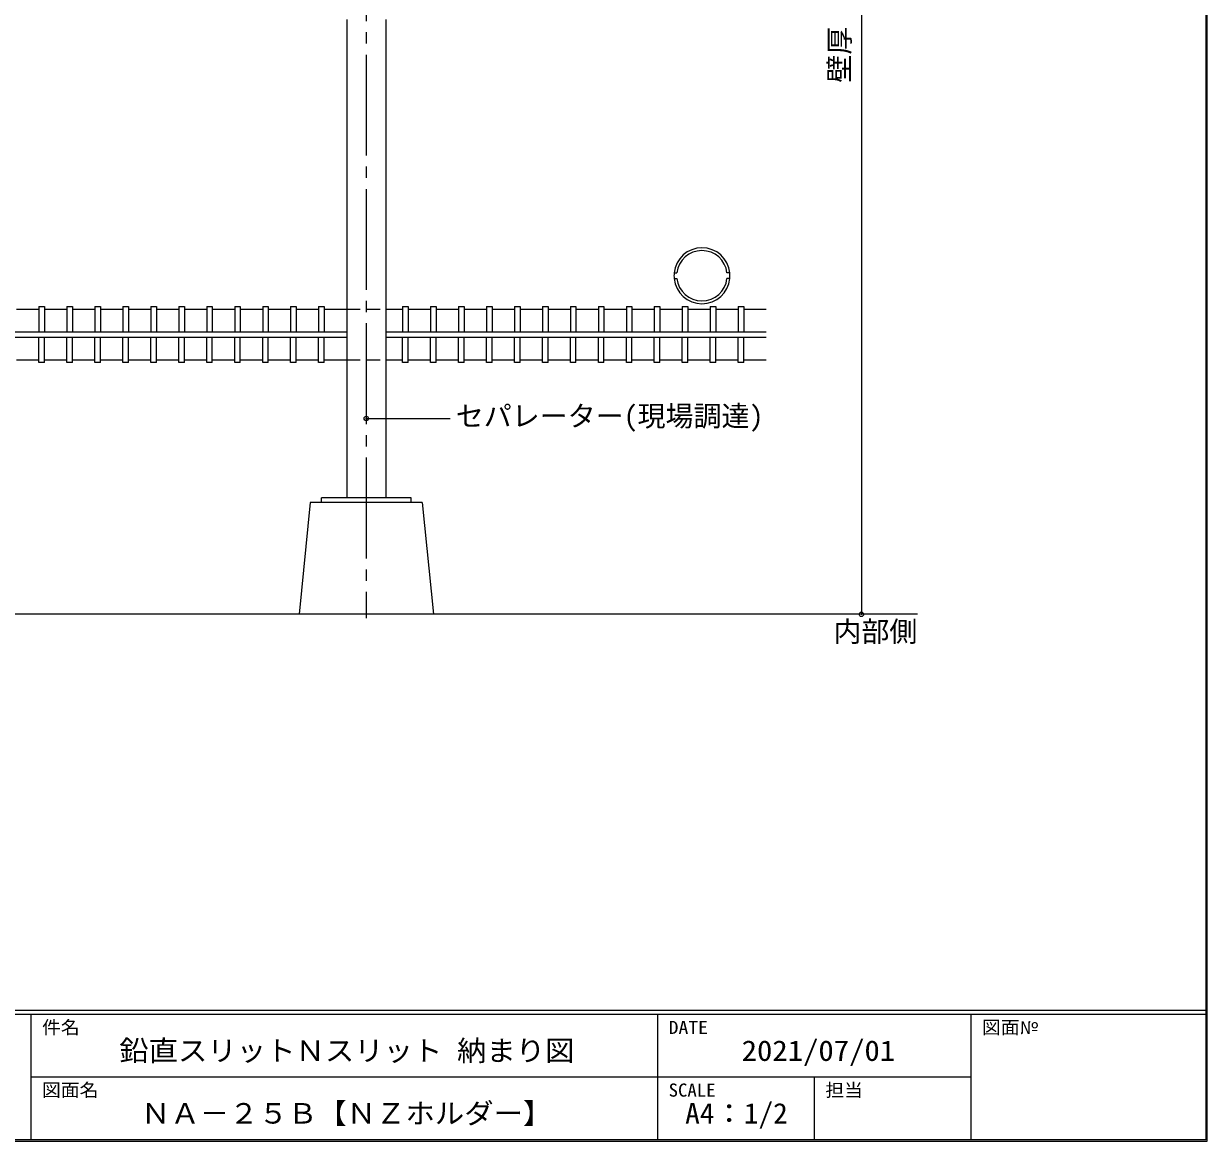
# Model space of a CAD drawing. Units: millimetres at full size, sheet at 1:2; details may follow other scales. Extents: x -891 to 891, y -194 to 194.
# Drawn here: x 679.3 to 890.8, y -194.2 to 5.5 of the extents above; entities that cross this region are included whole.
import ezdxf
from ezdxf.enums import TextEntityAlignment as Align

# ---------------------------------------------------------------- set-up
doc = ezdxf.new("R2010")
doc.units = ezdxf.units.MM
doc.header["$LTSCALE"] = 2
doc.header["$PDMODE"] = 32
doc.header["$PDSIZE"] = 0.8
doc.linetypes.add('CHAIN2', pattern=[12, 9, -1, 1, -1])
doc.linetypes.add('DASHED1', pattern=[1.8, 1.2, -0.6])
doc.layers.add('0-0_', color=7, linetype='Continuous', lineweight=9)
doc.layers.add('1-0_', color=5, linetype='Continuous', lineweight=9)
doc.styles.add('ＭＳ ゴシック', font='')
doc.styles.get('ＭＳ ゴシック').set_extended_font_data('MS Gothic')

msp = doc.modelspace()

# ---------------------------------------------------------------- linework, layer by layer
at = {"layer": '0-0_'}
for p, q in [((890.84, -194.18), (890.84, 194.18)), ((890.56, -170.8), (330.56, -170.8)), ((890.56, -171.5), (330.56, -171.5)), ((680.56, -171.5), (680.56, -193.9)), ((792.56, -171.5), (792.56, -193.9)), ((848.56, -171.5), (848.56, -193.9)), ((848.56, -182.7), (680.56, -182.7)), ((820.56, -182.7), (820.56, -193.9)), ((330.28, -194.18), (890.84, -194.18))]:
    msp.add_line(p, q, dxfattribs=at)
msp.add_lwpolyline([(890.56, 193.9), (890.56, -193.9), (330.56, -193.9)], dxfattribs=at)
at = {"layer": '1-0_', "color": 6, "linetype": 'CHAIN2'}
msp.add_line((740.51, 120), (740.51, -100.689), dxfattribs=at)
at = {"layer": '1-0_', "color": 7}
for p, q in [((829.01, 100), (829.01, -100)), ((737.01, 6.311), (737.01, -79.2)), ((744.01, 6.311), (744.01, -79.2)), ((740.51, -65), (755.51, -65)), ((730.51, -80), (728.51, -100)), ((750.51, -80), (730.51, -80)), ((748.51, -79.2), (732.51, -79.2)), ((732.51, -80), (732.51, -79.2)), ((748.51, -80), (748.51, -79.2)), ((750.51, -80), (752.51, -100)), ((839.01, -100), (553.01, -100))]:
    msp.add_line(p, q, dxfattribs=at)
at = {"layer": '1-0_', "color": 3}
for p, q in [((795.533, -39), (796.038, -39)), ((795.533, -40), (796.038, -40)), ((805.487, -39), (804.982, -39)), ((805.487, -40), (804.982, -40))]:
    msp.add_line(p, q, dxfattribs=at)
at = {"layer": '1-0_', "color": 4}
for p, q in [((677.998, -45.5), (681.998, -45.5)), ((682.998, -45.5), (686.998, -45.5)), ((687.998, -45.5), (691.998, -45.5)), ((692.998, -45.5), (696.998, -45.5)), ((697.998, -45.5), (701.998, -45.5)), ((702.998, -45.5), (706.998, -45.5)), ((707.998, -45.5), (711.997, -45.5)), ((712.998, -45.5), (716.998, -45.5)), ((717.998, -45.5), (721.998, -45.5)), ((722.997, -45.5), (726.997, -45.5)), ((727.997, -45.5), (731.997, -45.5)), ((732.997, -45.5), (736.997, -45.5)), ((744.01, -45.5), (746.997, -45.5)), ((747.998, -45.5), (751.998, -45.5)), ((752.998, -45.5), (756.998, -45.5)), ((757.997, -45.5), (761.997, -45.5)), ((762.997, -45.5), (766.997, -45.5)), ((767.997, -45.5), (771.997, -45.5)), ((772.997, -45.5), (776.997, -45.5)), ((777.997, -45.5), (781.997, -45.5)), ((782.997, -45.5), (786.997, -45.5)), ((787.997, -45.5), (791.997, -45.5)), ((792.997, -45.5), (796.997, -45.5)), ((797.997, -45.5), (801.997, -45.5)), ((802.997, -45.5), (806.997, -45.5)), ((807.997, -45.5), (811.997, -45.5)), ((677.998, -54.5), (681.998, -54.5)), ((682.998, -54.5), (686.998, -54.5)), ((687.998, -54.5), (691.998, -54.5)), ((692.998, -54.5), (696.998, -54.5)), ((697.998, -54.5), (701.998, -54.5)), ((702.998, -54.5), (706.998, -54.5)), ((707.998, -54.5), (711.997, -54.5)), ((712.998, -54.5), (716.998, -54.5)), ((717.998, -54.5), (721.998, -54.5)), ((722.997, -54.5), (726.997, -54.5)), ((727.997, -54.5), (731.997, -54.5)), ((732.997, -54.5), (736.997, -54.5)), ((744.01, -54.5), (746.997, -54.5)), ((747.998, -54.5), (751.998, -54.5)), ((752.998, -54.5), (756.998, -54.5)), ((757.997, -54.5), (761.997, -54.5)), ((762.997, -54.5), (766.997, -54.5)), ((767.997, -54.5), (771.997, -54.5)), ((772.997, -54.5), (776.997, -54.5)), ((777.997, -54.5), (781.997, -54.5)), ((782.997, -54.5), (786.997, -54.5)), ((787.997, -54.5), (791.997, -54.5)), ((792.997, -54.5), (796.997, -54.5)), ((797.997, -54.5), (801.997, -54.5)), ((802.997, -54.5), (806.997, -54.5)), ((807.997, -54.5), (811.997, -54.5))]:
    msp.add_line(p, q, dxfattribs=at)
at = {"layer": '1-0_'}
for p, q in [((681.998, -45), (682.998, -45)), ((681.998, -45), (681.998, -49.5)), ((682.998, -45), (682.998, -49.5)), ((686.998, -45), (687.998, -45)), ((686.998, -45), (686.998, -49.5)), ((687.998, -45), (687.998, -49.5)), ((691.998, -45), (692.998, -45)), ((691.998, -45), (691.998, -49.5)), ((692.998, -45), (692.998, -49.5)), ((696.998, -45), (696.998, -49.5)), ((696.998, -45), (697.998, -45)), ((697.998, -45), (697.998, -49.5)), ((701.998, -45), (701.998, -49.5)), ((701.998, -45), (702.998, -45)), ((702.998, -45), (702.998, -49.5)), ((706.998, -45), (707.998, -45)), ((706.998, -45), (706.998, -49.5)), ((707.998, -45), (707.998, -49.5)), ((711.997, -45), (712.998, -45)), ((711.997, -45), (711.997, -49.5)), ((712.998, -45), (712.998, -49.5)), ((716.998, -45), (717.998, -45)), ((716.998, -45), (716.998, -49.5)), ((717.998, -45), (717.998, -49.5)), ((721.998, -45), (722.997, -45)), ((721.998, -45), (721.998, -49.5)), ((722.997, -45), (722.997, -49.5)), ((726.997, -45), (727.997, -45)), ((726.997, -45), (726.997, -49.5)), ((727.997, -45), (727.997, -49.5)), ((731.997, -45), (732.997, -45)), ((731.997, -45), (731.997, -49.5)), ((732.997, -45), (732.997, -49.5)), ((746.997, -45), (747.998, -45)), ((746.997, -45), (746.997, -49.5)), ((747.998, -45), (747.998, -49.5)), ((751.998, -45), (751.998, -49.5)), ((751.998, -45), (752.998, -45)), ((752.998, -45), (752.998, -49.5)), ((756.998, -45), (756.998, -49.5)), ((756.998, -45), (757.997, -45)), ((757.997, -45), (757.997, -49.5)), ((761.997, -45), (762.997, -45)), ((761.997, -45), (761.997, -49.5)), ((762.997, -45), (762.997, -49.5)), ((766.997, -45), (767.997, -45)), ((766.997, -45), (766.997, -49.5)), ((767.997, -45), (767.997, -49.5)), ((771.997, -45), (772.997, -45)), ((771.997, -45), (771.997, -49.5)), ((772.997, -45), (772.997, -49.5)), ((776.997, -45), (777.997, -45)), ((776.997, -45), (776.997, -49.5)), ((777.997, -45), (777.997, -49.5)), ((781.997, -45), (781.997, -49.5)), ((781.997, -45), (782.997, -45)), ((782.997, -45), (782.997, -49.5)), ((786.997, -45), (786.997, -49.5)), ((786.997, -45), (787.997, -45)), ((787.997, -45), (787.997, -49.5)), ((791.997, -45), (792.997, -45)), ((791.997, -45), (791.997, -49.5)), ((792.997, -45), (792.997, -49.5)), ((796.997, -45), (797.997, -45)), ((796.997, -45), (796.997, -49.5)), ((797.997, -45), (797.997, -49.5)), ((801.997, -45), (801.997, -49.5)), ((801.997, -45), (802.997, -45)), ((802.997, -45), (802.997, -49.5)), ((806.997, -45), (806.997, -49.5)), ((806.997, -45), (807.997, -45)), ((807.997, -45), (807.997, -49.5)), ((590.51, -49.5), (737.01, -49.5)), ((590.51, -50.5), (737.01, -50.5)), ((681.998, -55), (681.998, -50.5)), ((682.998, -55), (682.998, -50.5)), ((686.998, -55), (686.998, -50.5)), ((687.998, -55), (687.998, -50.5)), ((691.998, -55), (691.998, -50.5)), ((692.998, -55), (692.998, -50.5)), ((696.998, -55), (696.998, -50.5)), ((697.998, -55), (697.998, -50.5)), ((701.998, -55), (701.998, -50.5)), ((702.998, -55), (702.998, -50.5)), ((706.998, -55), (706.998, -50.5)), ((707.998, -55), (707.998, -50.5)), ((711.997, -55), (711.997, -50.5)), ((712.998, -55), (712.998, -50.5)), ((716.998, -55), (716.998, -50.5)), ((717.998, -55), (717.998, -50.5)), ((721.998, -55), (721.998, -50.5)), ((722.997, -55), (722.997, -50.5)), ((726.997, -55), (726.997, -50.5)), ((727.997, -55), (727.997, -50.5)), ((731.997, -55), (731.997, -50.5)), ((732.997, -55), (732.997, -50.5)), ((744.01, -49.5), (811.997, -49.5)), ((744.01, -50.5), (811.997, -50.5)), ((746.997, -55), (746.997, -50.5)), ((747.998, -55), (747.998, -50.5)), ((751.998, -55), (751.998, -50.5)), ((752.998, -55), (752.998, -50.5)), ((756.998, -55), (756.998, -50.5)), ((757.997, -55), (757.997, -50.5)), ((761.997, -55), (761.997, -50.5)), ((762.997, -55), (762.997, -50.5)), ((766.997, -55), (766.997, -50.5)), ((767.997, -55), (767.997, -50.5)), ((771.997, -55), (771.997, -50.5)), ((772.997, -55), (772.997, -50.5)), ((776.997, -55), (776.997, -50.5)), ((777.997, -55), (777.997, -50.5)), ((781.997, -55), (781.997, -50.5)), ((782.997, -55), (782.997, -50.5)), ((786.997, -55), (786.997, -50.5)), ((787.997, -55), (787.997, -50.5)), ((791.997, -55), (791.997, -50.5)), ((792.997, -55), (792.997, -50.5)), ((796.997, -55), (796.997, -50.5)), ((797.997, -55), (797.997, -50.5)), ((801.997, -55), (801.997, -50.5)), ((802.997, -55), (802.997, -50.5)), ((806.997, -55), (806.997, -50.5)), ((807.997, -55), (807.997, -50.5)), ((682.998, -55), (681.998, -55)), ((687.998, -55), (686.998, -55)), ((692.998, -55), (691.998, -55)), ((697.998, -55), (696.998, -55)), ((702.998, -55), (701.998, -55)), ((707.998, -55), (706.998, -55)), ((712.998, -55), (711.997, -55)), ((717.998, -55), (716.998, -55)), ((722.997, -55), (721.998, -55)), ((727.997, -55), (726.997, -55)), ((732.997, -55), (731.997, -55)), ((747.998, -55), (746.997, -55)), ((752.998, -55), (751.998, -55)), ((757.997, -55), (756.998, -55)), ((762.997, -55), (761.997, -55)), ((767.997, -55), (766.997, -55)), ((772.997, -55), (771.997, -55)), ((777.997, -55), (776.997, -55)), ((782.997, -55), (781.997, -55)), ((787.997, -55), (786.997, -55)), ((792.997, -55), (791.997, -55)), ((797.997, -55), (796.997, -55)), ((802.997, -55), (801.997, -55)), ((807.997, -55), (806.997, -55))]:
    msp.add_line(p, q, dxfattribs=at)
at = {"layer": '1-0_', "color": 4, "linetype": 'DASHED1'}
for p, q in [((737.01, -45.5), (744.01, -45.5)), ((737.01, -54.5), (744.01, -54.5))]:
    msp.add_line(p, q, dxfattribs=at)
at = {"layer": '1-0_', "color": 4}
for start, end in [(5.73921, 174.2608), (185.73921, 354.2608)]:
    msp.add_arc((800.51, -39.5), 5, start, end, dxfattribs=at)
at = {"layer": '1-0_', "color": 3}
for centre, radius, start, end in [((800.51, -39.5), 4.5, 6.37938, 173.62061), ((801.01, -39.5), 5.5, 174.78407, 185.21593), ((800.51, -39.5), 4.5, 186.37939, 353.62061), ((800.01, -39.5), 5.5, 354.78407, 5.21593)]:
    msp.add_arc(centre, radius, start, end, dxfattribs=at)
at = {"layer": '1-0_', "color": 2}
msp.add_point((740.51, -65), dxfattribs=at)
at = {"layer": '1-0_', "color": 7}
msp.add_point((829.01, -100), dxfattribs=at)

# ---------------------------------------------------------------- texts
at = {"layer": '0-0_', "style": 'ＭＳ ゴシック'}
for s, width, p in [('件名', 1.05, (682.56, -175.7)), ('DATE', 1.1, (794.56, -175.7)), ('図面№', 1.05, (850.56, -175.7)), ('図面名', 1.05, (682.56, -186.9)), ('SCALE', 1.05, (794.56, -186.9)), ('担当', 1.05, (822.56, -186.9))]:
    msp.add_text(s, height=2.346, dxfattribs=dict(at, width=width)).set_placement(p, align=Align.BOTTOM_LEFT)
at = {"layer": '0-0_', "color": 2, "style": 'ＭＳ ゴシック'}
for s, width, p in [('鉛直スリットＮスリット 納まり図', 1.05, (696.36, -180.91)), ('2021/07/01', 1.1, (807.61, -180.91)), ('ＮＡ－２５Ｂ【ＮＺホルダー】', 1.05, (700.26, -192.11)), ('A4：1/2', 1.05, (797.51, -192.11))]:
    msp.add_text(s, height=3.666, dxfattribs=dict(at, width=width)).set_placement(p, align=Align.BOTTOM_LEFT)
at = {"layer": '1-0_', "color": 7, "style": 'ＭＳ ゴシック'}
msp.add_text('壁厚', height=3.666, rotation=90, dxfattribs=at).set_placement((828.01, -5), align=Align.BOTTOM_LEFT)
for s, p in [('セパレーター(現場調達)', (756.51, -67.5)), ('内部側', (824.01, -106))]:
    msp.add_text(s, height=3.666, dxfattribs=at).set_placement(p, align=Align.BOTTOM_LEFT)

doc.saveas('drawing.dxf')
